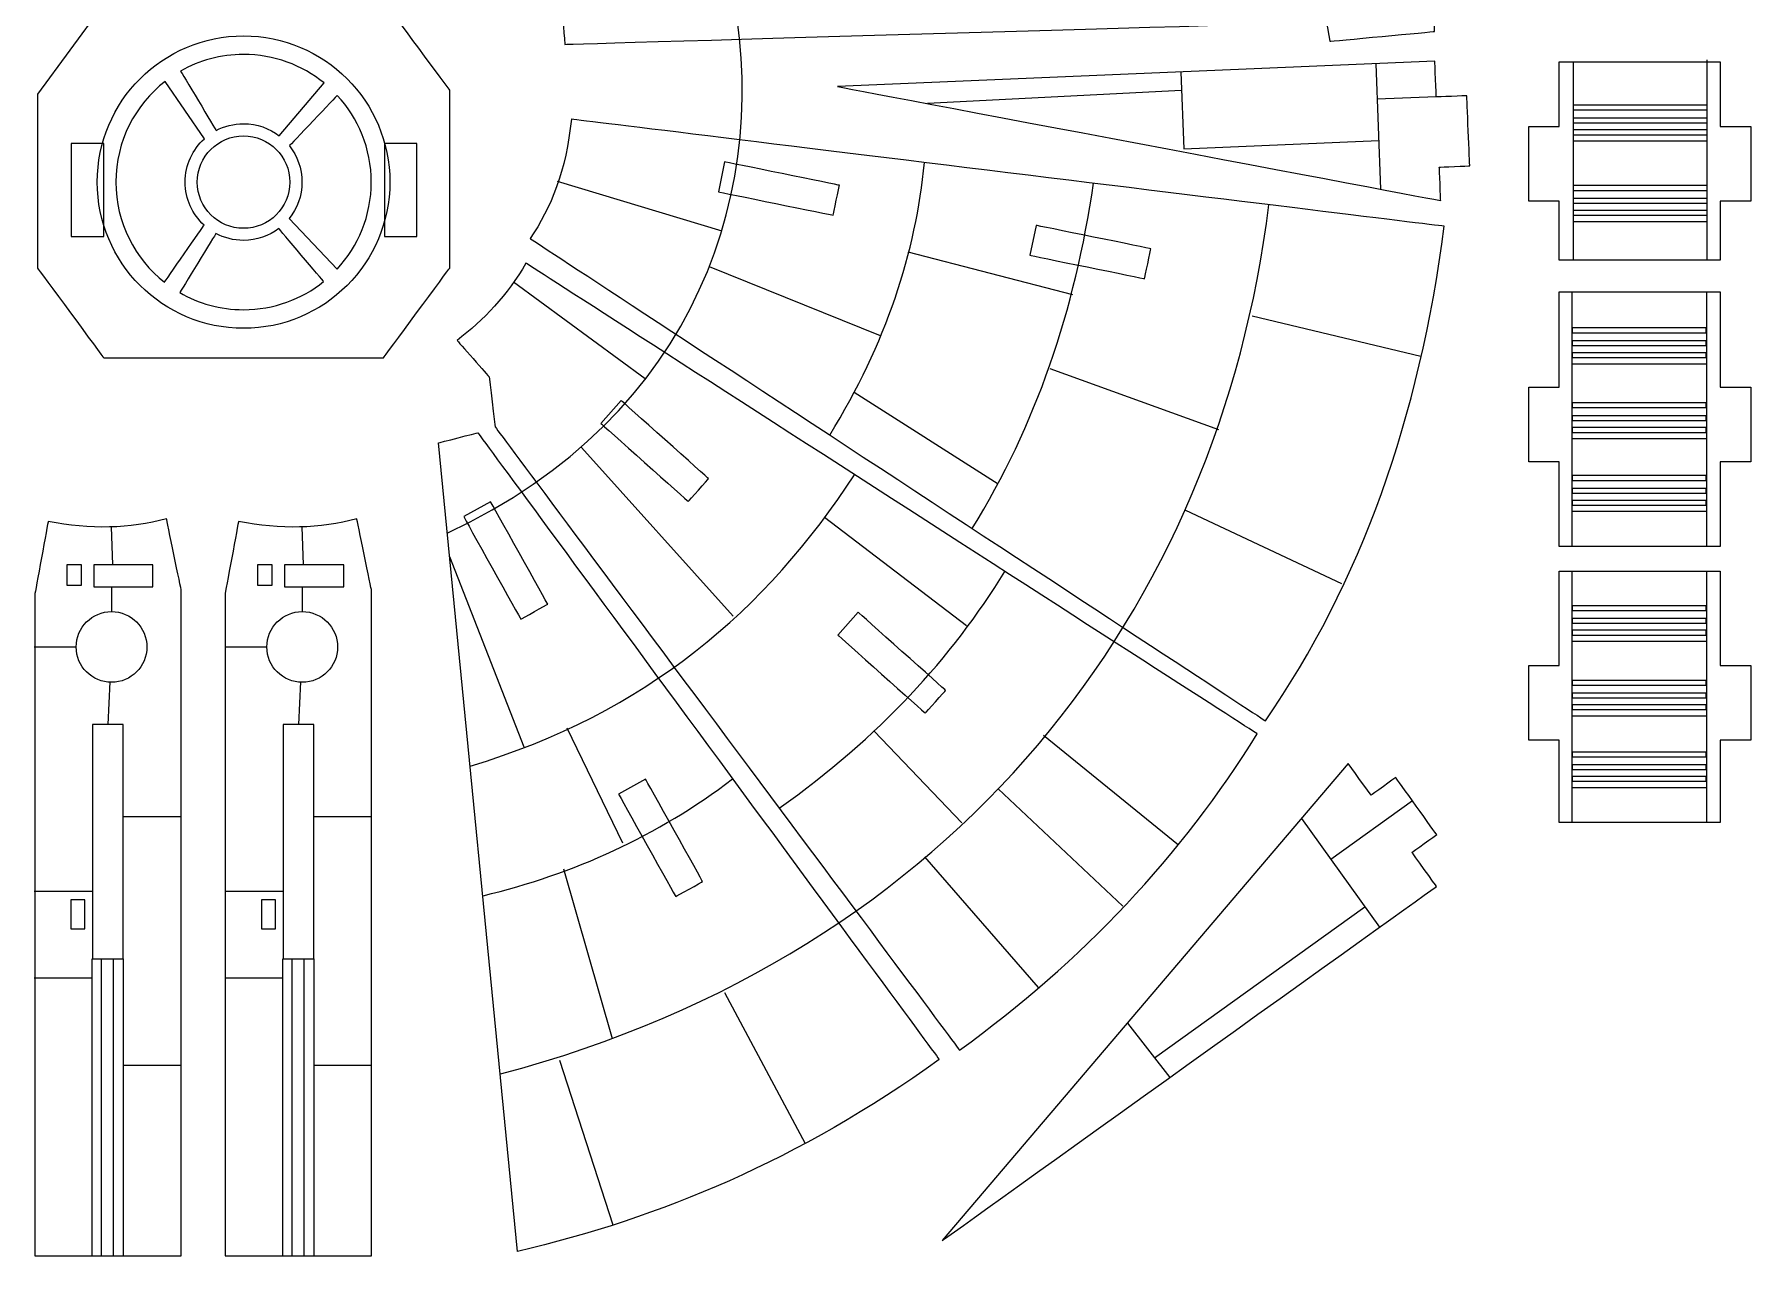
# Model space of a CAD drawing. Header units: centimetres. Extents: x -38.8 to 38.7, y -43.9 to 43.9.
# Drawn here: x 19.53 to 38.15, y -37.54 to -24.29 of the extents above; entities that cross this region are included whole.
import ezdxf

# ---------------------------------------------------------------- set-up
doc = ezdxf.new("R2010")
doc.units = ezdxf.units.CM
doc.header["$MEASUREMENT"] = 0
doc.layers.add('Layer 1', color=7, linetype='Continuous')

msp = doc.modelspace()

# ---------------------------------------------------------------- linework, layer by layer
at = {"layer": 'Layer 1', "color": 240, "lineweight": 20}
for points in [[(19.93508, -26.48276), (20.28714, -26.48276), (20.28714, -25.47162), (19.93508, -25.47162), (19.93508, -26.48276)], [(23.33314, -26.48276), (23.6852, -26.48276), (23.6852, -25.47162), (23.33314, -25.47162), (23.33314, -26.48276)], [(20.16431, -34.32207), (20.49843, -34.32207), (20.49843, -31.77783), (20.16431, -31.77783), (20.16431, -34.32207)], [(22.23279, -34.32207), (22.56691, -34.32207), (22.56691, -31.77783), (22.23279, -31.77783), (22.23279, -34.32207)]]:
    msp.add_lwpolyline(points, close=True, dxfattribs=at)
at = {"layer": 'Layer 1', "color": 114, "lineweight": 20}
for points in [[(19.88706, -30.26548), (20.0458, -30.26548), (20.0458, -30.045), (19.88706, -30.045), (19.88706, -30.26548)], [(20.17874, -30.28312), (20.82192, -30.28312), (20.82192, -30.045), (20.17874, -30.045), (20.17874, -30.28312)], [(21.95554, -30.26548), (22.11428, -30.26548), (22.11428, -30.045), (21.95554, -30.045), (21.95554, -30.26548)], [(22.24722, -30.28312), (22.8904, -30.28312), (22.8904, -30.045), (22.24722, -30.045), (22.24722, -30.28312)], [(19.93116, -33.99612), (20.08108, -33.99612), (20.08108, -33.67862), (19.93116, -33.67862), (19.93116, -33.99612)], [(21.99964, -33.99612), (22.14956, -33.99612), (22.14956, -33.67862), (21.99964, -33.67862), (21.99964, -33.99612)]]:
    msp.add_lwpolyline(points, close=True, dxfattribs=at)
for centre in [(20.37213, -30.93576), (22.44061, -30.93576)]:
    msp.add_ellipse(centre, major_axis=(0, 0.38375), ratio=1, dxfattribs=at)
for points in [[(24.01425, -29.70032), (29.4395, -27.16697), (27.38316, -19.6881), (22.18572, -19.32247)], [(37.67724, -24.56403), (37.67724, -24.56403), (37.67724, -26.73785), (37.67724, -26.73785)], [(31.97006, -24.69649), (31.97006, -24.69649), (32.00548, -25.53065), (32.00548, -25.53065)], [(34.08464, -24.60669), (34.08464, -24.60669), (34.1387, -25.96817), (34.1387, -25.96817)], [(36.2255, -24.58403), (36.2255, -24.58403), (36.22549, -26.73785), (36.22549, -26.73785)], [(31.97854, -24.89622), (31.97854, -24.89622), (29.22425, -25.03905), (29.22425, -25.03905)], [(34.74248, -24.96686), (34.74248, -24.96686), (34.09996, -24.99237), (34.09996, -24.99237)], [(32.00548, -25.53065), (32.00548, -25.53065), (34.11777, -25.44094), (34.11777, -25.44094)], [(37.67763, -25.44685), (37.67763, -25.44685), (36.2301, -25.44685), (36.2301, -25.44685)], [(28.16307, -28.63575), (28.77652, -27.63948), (29.09565, -26.65443), (29.19078, -25.67791)], [(25.20685, -25.8795), (25.20685, -25.8795), (26.9915, -26.41935), (26.9915, -26.41935)], [(29.70713, -29.64898), (30.39699, -28.53485), (30.82624, -27.28111), (31.02314, -25.90289)], [(24.59268, -35.56931), (29.56051, -34.25053), (32.38415, -30.51363), (32.92678, -26.13662)], [(37.67763, -26.32005), (37.67763, -26.32005), (36.2301, -26.32005), (36.2301, -26.32005)], [(26.85309, -26.80502), (26.85309, -26.80502), (28.70847, -27.55703), (28.70847, -27.55703)], [(29.00866, -26.64875), (29.00866, -26.64875), (30.79619, -27.11115), (30.79619, -27.11115)], [(24.73115, -26.97171), (24.73115, -26.97171), (26.1606, -28.02186), (26.1606, -28.02186)], [(36.21226, -27.08141), (36.21226, -29.84564), (36.21226, -29.84564), (36.21226, -29.84564)], [(37.67303, -27.08141), (37.67303, -29.84564), (37.67303, -29.84564), (37.67303, -29.84564)], [(32.74321, -27.3435), (32.74321, -27.3435), (34.57633, -27.77856), (34.57633, -27.77856)], [(30.55036, -27.91512), (30.55036, -27.91512), (32.37949, -28.57394), (32.37949, -28.57394)], [(37.66763, -27.8649), (37.66763, -27.8649), (36.2201, -27.8649), (36.2201, -27.8649)], [(28.4268, -28.16898), (28.4268, -28.16898), (29.98864, -29.16472), (29.98864, -29.16472)], [(25.47132, -28.76991), (25.47132, -28.76991), (27.11343, -30.6009), (27.11343, -30.6009)], [(37.66763, -28.67782), (37.66763, -28.67782), (36.2201, -28.67782), (36.2201, -28.67782)], [(24.26343, -32.22859), (26.16846, -31.65857), (27.47952, -30.53061), (28.43236, -29.06619)], [(28.10611, -29.52685), (28.10611, -29.52685), (29.64691, -30.70447), (29.64691, -30.70447)], [(32.02025, -29.45138), (32.02025, -29.45138), (33.714, -30.24699), (33.714, -30.24699)], [(37.66763, -29.46729), (37.66763, -29.46729), (36.2201, -29.46729), (36.2201, -29.46729)], [(20.3665, -29.63295), (20.3665, -29.63295), (20.38095, -30.045), (20.38095, -30.045)], [(22.43498, -29.63295), (22.43498, -29.63295), (22.44943, -30.045), (22.44943, -30.045)], [(24.03908, -29.95218), (24.03908, -29.95218), (24.84485, -32.01929), (24.84485, -32.01929)], [(27.61459, -32.68499), (28.70407, -31.91433), (29.48841, -31.04811), (30.06298, -30.11623)], [(36.21226, -30.11417), (36.21226, -32.8356), (36.21226, -32.8356), (36.21226, -32.8356)], [(37.67303, -30.11417), (37.67303, -32.8356), (37.67303, -32.8356), (37.67303, -32.8356)], [(20.37213, -30.28312), (20.37213, -30.28312), (20.37213, -30.55201), (20.37213, -30.55201)], [(22.44061, -30.28312), (22.44061, -30.28312), (22.44061, -30.55201), (22.44061, -30.55201)], [(37.66763, -30.87553), (37.66763, -30.87553), (36.2201, -30.87553), (36.2201, -30.87553)], [(19.53468, -30.93576), (19.53468, -30.93576), (19.98838, -30.93576), (19.98838, -30.93576)], [(21.60316, -30.93576), (21.60316, -30.93576), (22.05686, -30.93576), (22.05686, -30.93576)], [(20.35363, -31.31455), (20.35363, -31.31455), (20.33137, -31.77783), (20.33137, -31.77783)], [(22.42211, -31.31455), (22.42211, -31.31455), (22.39985, -31.77783), (22.39985, -31.77783)], [(25.31018, -31.81232), (25.31018, -31.81232), (25.91594, -33.06143), (25.91594, -33.06143)], [(37.66763, -31.68586), (37.66763, -31.68586), (36.2201, -31.68586), (36.2201, -31.68586)], [(28.64408, -31.84797), (28.64408, -31.84797), (29.59638, -32.84475), (29.59638, -32.84475)], [(30.4816, -31.89475), (30.4816, -31.89475), (31.94433, -33.08154), (31.94433, -33.08154)], [(24.40211, -33.63566), (25.38787, -33.3987), (26.29587, -32.98887), (27.10865, -32.36733)], [(29.98878, -32.47717), (29.98878, -32.47717), (31.34155, -33.75063), (31.34155, -33.75063)], [(37.66763, -32.46311), (37.66763, -32.46311), (36.2201, -32.46311), (36.2201, -32.46311)], [(34.48343, -32.60522), (34.48343, -32.60522), (33.5969, -33.24084), (33.5969, -33.24084)], [(21.12446, -32.77903), (21.12446, -32.77903), (20.49843, -32.77903), (20.49843, -32.77903)], [(23.19294, -32.77903), (23.19294, -32.77903), (22.56691, -32.77903), (22.56691, -32.77903)], [(33.27951, -32.79815), (33.27951, -32.79815), (34.12549, -33.97811), (34.12549, -33.97811)], [(29.19029, -33.21408), (29.19029, -33.21408), (30.42341, -34.63297), (30.42341, -34.63297)], [(25.27416, -33.34274), (25.27416, -33.34274), (25.80414, -35.18496), (25.80414, -35.18496)], [(20.1643, -33.59042), (20.1643, -33.59042), (19.53468, -33.59042), (19.53468, -33.59042)], [(22.23278, -33.59042), (22.23278, -33.59042), (21.60316, -33.59042), (21.60316, -33.59042)], [(31.68377, -35.3938), (31.68377, -35.3938), (33.96689, -33.7569), (33.96689, -33.7569)], [(20.15843, -34.32208), (20.15843, -34.32208), (20.15843, -37.54216), (20.15843, -37.54216)], [(20.25843, -34.32208), (20.25843, -34.32208), (20.25843, -37.54216), (20.25843, -37.54216)], [(20.38843, -34.32208), (20.38843, -34.32208), (20.38843, -37.54216), (20.38843, -37.54216)], [(20.49843, -34.32208), (20.49843, -34.32208), (20.49843, -37.54216), (20.49843, -37.54216)], [(22.22691, -34.32208), (22.22691, -34.32208), (22.22691, -37.54216), (22.22691, -37.54216)], [(22.32691, -34.32208), (22.32691, -34.32208), (22.32691, -37.54216), (22.32691, -37.54216)], [(22.45691, -34.32208), (22.45691, -34.32208), (22.45691, -37.54216), (22.45691, -37.54216)], [(22.56691, -34.32208), (22.56691, -34.32208), (22.56691, -37.54216), (22.56691, -37.54216)], [(19.53468, -34.52528), (19.53468, -34.52528), (20.1643, -34.52528), (20.1643, -34.52528)], [(21.60316, -34.52528), (21.60316, -34.52528), (22.23278, -34.52528), (22.23278, -34.52528)], [(27.02082, -34.68452), (27.02082, -34.68452), (27.8947, -36.32409), (27.8947, -36.32409)], [(31.39167, -35.01708), (31.39167, -35.01708), (31.85066, -35.60903), (31.85066, -35.60903)], [(21.12446, -35.47779), (21.12446, -35.47779), (20.49843, -35.47779), (20.49843, -35.47779)], [(23.19294, -35.47779), (23.19294, -35.47779), (22.56691, -35.47779), (22.56691, -35.47779)], [(25.23108, -35.4199), (25.23108, -35.4199), (25.81029, -37.20881), (25.81029, -37.20881)]]:
    msp.add_open_spline(points, degree=3, dxfattribs=at)
at = {"layer": 'Layer 1', "color": 250, "lineweight": 20}
for points, knots in [([(33.58701, -24.36218), (33.58701, -24.36218), (33.5507, -24.15458), (33.5507, -24.15458), (33.5507, -24.15458), (33.5507, -24.15458), (25.28799, -24.39557), (25.28799, -24.39557), (25.28799, -24.39557), (25.26874, -24.05851), (25.21592, -23.72212), (25.112, -23.38681), (25.112, -23.38681), (25.112, -23.38681), (33.97403, -20.14655), (33.97403, -20.14655), (33.97403, -20.14655), (34.41987, -21.43925), (34.7012, -22.7967), (34.72277, -24.25642), (34.72277, -24.25642), (34.72277, -24.25642), (33.58701, -24.36218), (33.58701, -24.36218)], [0, 0, 0, 0, 0.14285714, 0.14285714, 0.14285714, 0.14285715, 0.28571429, 0.28571429, 0.28571429, 0.2857143, 0.42857143, 0.42857143, 0.42857143, 0.42857144, 0.57142857, 0.57142857, 0.57142857, 0.57142858, 0.71428571, 0.71428571, 0.71428571, 0.71428572, 1, 1, 1, 1]), ([(19.56814, -24.9362), (19.56814, -24.9362), (20.2712, -23.98254), (20.2712, -23.98254), (20.2712, -23.98254), (20.2712, -23.98254), (23.36887, -23.98254), (23.36887, -23.98254), (23.36887, -23.98254), (23.36887, -23.98254), (24.04058, -24.89368), (24.04058, -24.89368), (24.04058, -24.89368), (24.04058, -24.89368), (24.04058, -26.82294), (24.04058, -26.82294), (24.04058, -26.82294), (24.04058, -26.82294), (23.32157, -27.79824), (23.32157, -27.79824), (23.32157, -27.79824), (23.32157, -27.79824), (20.28715, -27.79824), (20.28715, -27.79824), (20.28715, -27.79824), (20.28715, -27.79824), (19.56814, -26.82294), (19.56814, -26.82294), (19.56814, -26.82294), (19.56814, -26.82294), (19.56814, -24.9362), (19.56814, -24.9362)], [0, 0, 0, 0, 0.11111111, 0.11111111, 0.11111111, 0.11111112, 0.22222222, 0.22222222, 0.22222222, 0.22222223, 0.33333333, 0.33333333, 0.33333333, 0.33333334, 0.44444444, 0.44444444, 0.44444444, 0.44444445, 0.55555556, 0.55555556, 0.55555556, 0.55555557, 0.66666667, 0.66666667, 0.66666667, 0.66666668, 0.77777778, 0.77777778, 0.77777778, 0.77777779, 1, 1, 1, 1]), ([(28.2484, -24.85455), (28.2484, -24.85455), (34.72603, -24.57945), (34.72603, -24.57945), (34.72603, -24.57945), (34.72603, -24.57945), (34.74248, -24.96686), (34.74248, -24.96686), (34.74248, -24.96686), (34.74248, -24.96686), (35.07238, -24.95285), (35.07238, -24.95285), (35.07238, -24.95285), (35.07238, -24.95285), (35.10471, -25.71415), (35.10471, -25.71415), (35.10471, -25.71415), (35.10471, -25.71415), (34.77481, -25.72816), (34.77481, -25.72816), (34.77481, -25.72816), (34.77481, -25.72816), (34.79024, -26.09134), (34.79024, -26.09134), (34.79024, -26.09134), (34.79024, -26.09134), (28.2484, -24.85455), (28.2484, -24.85455)], [0, 0, 0, 0, 0.125, 0.125, 0.125, 0.12500001, 0.25, 0.25, 0.25, 0.25000001, 0.375, 0.375, 0.375, 0.37500001, 0.5, 0.5, 0.5, 0.50000001, 0.625, 0.625, 0.625, 0.62500001, 0.75, 0.75, 0.75, 0.75000001, 1, 1, 1, 1]), ([(35.74578, -25.28753), (35.74578, -25.28753), (35.74578, -26.09657), (35.74578, -26.09657), (35.74578, -26.09657), (35.74578, -26.09657), (36.07598, -26.09657), (36.07598, -26.09657), (36.07598, -26.09657), (36.07598, -26.09657), (36.07598, -26.73785), (36.07598, -26.73785), (36.07598, -26.73785), (36.07598, -26.73785), (37.82222, -26.73785), (37.82222, -26.73785), (37.82222, -26.73785), (37.82222, -26.73785), (37.82222, -26.09657), (37.82222, -26.09657), (37.82222, -26.09657), (37.82222, -26.09657), (38.15242, -26.09657), (38.15242, -26.09657), (38.15242, -26.09657), (38.15242, -26.09657), (38.15242, -25.28753), (38.15242, -25.28753), (38.15242, -25.28753), (38.15242, -25.28753), (37.82222, -25.28753), (37.82222, -25.28753), (37.82222, -25.28753), (37.82222, -25.28753), (37.82222, -24.58403), (37.82222, -24.58403), (37.82222, -24.58403), (37.82222, -24.58403), (36.07598, -24.58403), (36.07598, -24.58403), (36.07598, -24.58403), (36.07598, -24.58403), (36.07598, -25.28753), (36.07598, -25.28753), (36.07598, -25.28753), (36.07598, -25.28753), (35.74578, -25.28753), (35.74578, -25.28753)], [0, 0, 0, 0, 0.07692308, 0.07692308, 0.07692308, 0.07692309, 0.15384615, 0.15384615, 0.15384615, 0.15384616, 0.23076923, 0.23076923, 0.23076923, 0.23076924, 0.30769231, 0.30769231, 0.30769231, 0.30769232, 0.38461538, 0.38461538, 0.38461538, 0.38461539, 0.46153846, 0.46153846, 0.46153846, 0.46153847, 0.53846154, 0.53846154, 0.53846154, 0.53846155, 0.61538462, 0.61538462, 0.61538462, 0.61538463, 0.69230769, 0.69230769, 0.69230769, 0.6923077, 0.76923077, 0.76923077, 0.76923077, 0.76923078, 0.84615385, 0.84615385, 0.84615385, 0.84615386, 1, 1, 1, 1]), ([(24.91225, -26.50252), (25.13995, -26.17469), (25.3041, -25.76278), (25.35993, -25.20756), (25.35993, -25.20756), (25.35993, -25.20756), (34.82783, -26.37004), (34.82783, -26.37004), (34.82783, -26.37004), (34.56143, -28.4453), (33.92325, -30.2404), (32.8883, -31.7365), (32.8883, -31.7365), (32.8883, -31.7365), (24.91225, -26.50252), (24.91225, -26.50252)], [0, 0, 0, 0, 0.2, 0.2, 0.2, 0.20000001, 0.4, 0.4, 0.4, 0.40000001, 0.6, 0.6, 0.6, 0.60000001, 1, 1, 1, 1]), ([(24.1196, -27.60802), (24.4108, -27.38895), (24.66477, -27.11642), (24.86782, -26.77079), (24.86782, -26.77079), (24.86782, -26.77079), (32.79984, -31.87862), (32.79984, -31.87862), (32.79984, -31.87862), (31.98237, -33.19779), (30.90862, -34.34383), (29.57121, -35.31181), (29.57121, -35.31181), (29.57121, -35.31181), (24.53186, -28.54634), (24.53186, -28.54634), (24.53186, -28.54634), (24.53186, -28.54634), (24.46942, -28.0051), (24.46942, -28.0051), (24.46942, -28.0051), (24.46942, -28.0051), (24.1196, -27.60802), (24.1196, -27.60802)], [0, 0, 0, 0, 0.14285714, 0.14285714, 0.14285714, 0.14285715, 0.28571429, 0.28571429, 0.28571429, 0.2857143, 0.42857143, 0.42857143, 0.42857143, 0.42857144, 0.57142857, 0.57142857, 0.57142857, 0.57142858, 0.71428571, 0.71428571, 0.71428571, 0.71428572, 1, 1, 1, 1]), ([(36.07598, -27.08141), (36.07598, -27.08141), (36.07598, -28.11655), (36.07598, -28.11655), (36.07598, -28.11655), (36.07598, -28.11655), (35.74578, -28.11655), (35.74578, -28.11655), (35.74578, -28.11655), (35.74578, -28.11655), (35.74578, -28.92558), (35.74578, -28.92558), (35.74578, -28.92558), (35.74578, -28.92558), (36.07598, -28.92558), (36.07598, -28.92558), (36.07598, -28.92558), (36.07598, -28.92558), (36.07598, -29.84564), (36.07598, -29.84564), (36.07598, -29.84564), (36.07598, -29.84564), (37.82222, -29.84564), (37.82222, -29.84564), (37.82222, -29.84564), (37.82222, -29.84564), (37.82222, -28.92558), (37.82222, -28.92558), (37.82222, -28.92558), (37.82222, -28.92558), (38.15242, -28.92558), (38.15242, -28.92558), (38.15242, -28.92558), (38.15242, -28.92558), (38.15242, -28.11655), (38.15242, -28.11655), (38.15242, -28.11655), (38.15242, -28.11655), (37.82222, -28.11655), (37.82222, -28.11655), (37.82222, -28.11655), (37.82222, -28.11655), (37.82222, -27.08141), (37.82222, -27.08141), (37.82222, -27.08141), (37.82222, -27.08141), (36.07598, -27.08141), (36.07598, -27.08141)], [0, 0, 0, 0, 0.07692308, 0.07692308, 0.07692308, 0.07692309, 0.15384615, 0.15384615, 0.15384615, 0.15384616, 0.23076923, 0.23076923, 0.23076923, 0.23076924, 0.30769231, 0.30769231, 0.30769231, 0.30769232, 0.38461538, 0.38461538, 0.38461538, 0.38461539, 0.46153846, 0.46153846, 0.46153846, 0.46153847, 0.53846154, 0.53846154, 0.53846154, 0.53846155, 0.61538462, 0.61538462, 0.61538462, 0.61538463, 0.69230769, 0.69230769, 0.69230769, 0.6923077, 0.76923077, 0.76923077, 0.76923077, 0.76923078, 0.84615385, 0.84615385, 0.84615385, 0.84615386, 1, 1, 1, 1]), ([(23.9177, -28.72067), (23.9177, -28.72067), (24.77665, -37.49583), (24.77665, -37.49583), (24.77665, -37.49583), (26.33495, -37.12851), (27.82149, -36.50975), (29.35132, -35.41451), (29.35132, -35.41451), (29.35132, -35.41451), (24.34466, -28.61101), (24.34466, -28.61101), (24.34466, -28.61101), (24.34466, -28.61101), (23.9177, -28.72067), (23.9177, -28.72067)], [0, 0, 0, 0, 0.2, 0.2, 0.2, 0.20000001, 0.4, 0.4, 0.4, 0.40000001, 0.6, 0.6, 0.6, 0.60000001, 1, 1, 1, 1]), ([(19.68557, -29.57252), (20.1413, -29.6632), (20.56934, -29.65421), (20.96923, -29.54373), (20.96923, -29.54373), (20.96923, -29.54373), (21.12919, -30.32209), (21.12919, -30.32209), (21.12919, -30.32209), (21.12919, -30.32209), (21.12919, -37.54216), (21.12919, -37.54216), (21.12919, -37.54216), (21.12919, -37.54216), (19.53941, -37.54216), (19.53941, -37.54216), (19.53941, -37.54216), (19.53941, -37.54216), (19.53941, -30.36357), (19.53941, -30.36357), (19.53941, -30.36357), (19.53941, -30.36357), (19.68557, -29.57252), (19.68557, -29.57252)], [0, 0, 0, 0, 0.14285714, 0.14285714, 0.14285714, 0.14285715, 0.28571429, 0.28571429, 0.28571429, 0.2857143, 0.42857143, 0.42857143, 0.42857143, 0.42857144, 0.57142857, 0.57142857, 0.57142857, 0.57142858, 0.71428571, 0.71428571, 0.71428571, 0.71428572, 1, 1, 1, 1]), ([(21.74932, -29.57252), (22.20505, -29.6632), (22.63309, -29.65421), (23.03298, -29.54373), (23.03298, -29.54373), (23.03298, -29.54373), (23.19294, -30.32209), (23.19294, -30.32209), (23.19294, -30.32209), (23.19294, -30.32209), (23.19294, -37.54216), (23.19294, -37.54216), (23.19294, -37.54216), (23.19294, -37.54216), (21.60316, -37.54216), (21.60316, -37.54216), (21.60316, -37.54216), (21.60316, -37.54216), (21.60316, -30.36357), (21.60316, -30.36357), (21.60316, -30.36357), (21.60316, -30.36357), (21.74932, -29.57252), (21.74932, -29.57252)], [0, 0, 0, 0, 0.14285714, 0.14285714, 0.14285714, 0.14285715, 0.28571429, 0.28571429, 0.28571429, 0.2857143, 0.42857143, 0.42857143, 0.42857143, 0.42857144, 0.57142857, 0.57142857, 0.57142857, 0.57142858, 0.71428571, 0.71428571, 0.71428571, 0.71428572, 1, 1, 1, 1]), ([(36.07598, -30.11417), (36.07598, -30.11417), (36.07598, -31.1381), (36.07598, -31.1381), (36.07598, -31.1381), (36.07598, -31.1381), (35.74578, -31.1381), (35.74578, -31.1381), (35.74578, -31.1381), (35.74578, -31.1381), (35.74578, -31.94713), (35.74578, -31.94713), (35.74578, -31.94713), (35.74578, -31.94713), (36.07598, -31.94713), (36.07598, -31.94713), (36.07598, -31.94713), (36.07598, -31.94713), (36.07598, -32.84147), (36.07598, -32.84147), (36.07598, -32.84147), (36.07598, -32.84147), (37.82222, -32.84147), (37.82222, -32.84147), (37.82222, -32.84147), (37.82222, -32.84147), (37.82222, -31.94713), (37.82222, -31.94713), (37.82222, -31.94713), (37.82222, -31.94713), (38.15242, -31.94713), (38.15242, -31.94713), (38.15242, -31.94713), (38.15242, -31.94713), (38.15242, -31.1381), (38.15242, -31.1381), (38.15242, -31.1381), (38.15242, -31.1381), (37.82222, -31.1381), (37.82222, -31.1381), (37.82222, -31.1381), (37.82222, -31.1381), (37.82222, -30.11417), (37.82222, -30.11417), (37.82222, -30.11417), (37.82222, -30.11417), (36.07598, -30.11417), (36.07598, -30.11417)], [0, 0, 0, 0, 0.07692308, 0.07692308, 0.07692308, 0.07692309, 0.15384615, 0.15384615, 0.15384615, 0.15384616, 0.23076923, 0.23076923, 0.23076923, 0.23076924, 0.30769231, 0.30769231, 0.30769231, 0.30769232, 0.38461538, 0.38461538, 0.38461538, 0.38461539, 0.46153846, 0.46153846, 0.46153846, 0.46153847, 0.53846154, 0.53846154, 0.53846154, 0.53846155, 0.61538462, 0.61538462, 0.61538462, 0.61538463, 0.69230769, 0.69230769, 0.69230769, 0.6923077, 0.76923077, 0.76923077, 0.76923077, 0.76923078, 0.84615385, 0.84615385, 0.84615385, 0.84615386, 1, 1, 1, 1]), ([(29.38254, -37.37859), (29.38254, -37.37859), (33.78742, -32.20113), (33.78742, -32.20113), (33.78742, -32.20113), (33.78742, -32.20113), (34.03428, -32.54544), (34.03428, -32.54544), (34.03428, -32.54544), (34.03428, -32.54544), (34.30263, -32.35304), (34.30263, -32.35304), (34.30263, -32.35304), (34.30263, -32.35304), (34.74663, -32.97232), (34.74663, -32.97232), (34.74663, -32.97232), (34.74663, -32.97232), (34.47827, -33.16472), (34.47827, -33.16472), (34.47827, -33.16472), (34.47827, -33.16472), (34.74367, -33.53489), (34.74367, -33.53489), (34.74367, -33.53489), (34.74367, -33.53489), (29.38254, -37.37859), (29.38254, -37.37859)], [0, 0, 0, 0, 0.125, 0.125, 0.125, 0.12500001, 0.25, 0.25, 0.25, 0.25000001, 0.375, 0.375, 0.375, 0.37500001, 0.5, 0.5, 0.5, 0.50000001, 0.625, 0.625, 0.625, 0.62500001, 0.75, 0.75, 0.75, 0.75000001, 1, 1, 1, 1])]:
    msp.add_open_spline(points, degree=3, knots=knots, dxfattribs=at)
at = {"layer": 'Layer 1', "color": 114, "lineweight": 20}
for points, knots in [([(21.80436, -27.47746), (22.68088, -27.47746), (23.39143, -26.76691), (23.39143, -25.89039), (23.39143, -25.89039), (23.39143, -25.01387), (22.68088, -24.30332), (21.80436, -24.30332), (21.80436, -24.30332), (20.92784, -24.30332), (20.21729, -25.01387), (20.21729, -25.89039), (20.21729, -25.89039), (20.21729, -26.76691), (20.92784, -27.47746), (21.80436, -27.47746)], [0, 0, 0, 0, 0.2, 0.2, 0.2, 0.20000001, 0.4, 0.4, 0.4, 0.40000001, 0.6, 0.6, 0.6, 0.60000001, 1, 1, 1, 1]), ([(22.6774, -24.81481), (22.6774, -24.81481), (22.1917, -25.38917), (22.1917, -25.38917), (22.1917, -25.38917), (22.08461, -25.30628), (21.95026, -25.25693), (21.80436, -25.25693), (21.80436, -25.25693), (21.69703, -25.25693), (21.59595, -25.28365), (21.50737, -25.33077), (21.50737, -25.33077), (21.50737, -25.33077), (21.12131, -24.68495), (21.12131, -24.68495), (21.12131, -24.68495), (21.3229, -24.57048), (21.55597, -24.50505), (21.80436, -24.50505), (21.80436, -24.50505), (22.13533, -24.50505), (22.43914, -24.62116), (22.6774, -24.81481)], [0, 0, 0, 0, 0.14285714, 0.14285714, 0.14285714, 0.14285715, 0.28571429, 0.28571429, 0.28571429, 0.2857143, 0.42857143, 0.42857143, 0.42857143, 0.42857144, 0.57142857, 0.57142857, 0.57142857, 0.57142858, 0.71428571, 0.71428571, 0.71428571, 0.71428572, 1, 1, 1, 1]), ([(20.95357, -24.79707), (20.95357, -24.79707), (21.38032, -25.41982), (21.38032, -25.41982), (21.38032, -25.41982), (21.25173, -25.53575), (21.1709, -25.70363), (21.1709, -25.89039), (21.1709, -25.89039), (21.1709, -26.07501), (21.24991, -26.24118), (21.37593, -26.35695), (21.37593, -26.35695), (21.37593, -26.35695), (20.94616, -26.97792), (20.94616, -26.97792), (20.94616, -26.97792), (20.62509, -26.7242), (20.41902, -26.33138), (20.41902, -25.89039), (20.41902, -25.89039), (20.41902, -25.44603), (20.62826, -25.05056), (20.95357, -24.79707)], [0, 0, 0, 0, 0.14285714, 0.14285714, 0.14285714, 0.14285715, 0.28571429, 0.28571429, 0.28571429, 0.2857143, 0.42857143, 0.42857143, 0.42857143, 0.42857144, 0.57142857, 0.57142857, 0.57142857, 0.57142858, 0.71428571, 0.71428571, 0.71428571, 0.71428572, 1, 1, 1, 1]), ([(22.81813, -26.83443), (22.81813, -26.83443), (22.29873, -26.28643), (22.29873, -26.28643), (22.29873, -26.28643), (22.38574, -26.17797), (22.43782, -26.04027), (22.43782, -25.89039), (22.43782, -25.89039), (22.43782, -25.74206), (22.38683, -25.60564), (22.30142, -25.4977), (22.30142, -25.4977), (22.30142, -25.4977), (22.82103, -24.94947), (22.82103, -24.94947), (22.82103, -24.94947), (23.0498, -25.19654), (23.1897, -25.52711), (23.1897, -25.89039), (23.1897, -25.89039), (23.1897, -26.25521), (23.04864, -26.58704), (22.81813, -26.83443)], [0, 0, 0, 0, 0.14285714, 0.14285714, 0.14285714, 0.14285715, 0.28571429, 0.28571429, 0.28571429, 0.2857143, 0.42857143, 0.42857143, 0.42857143, 0.42857144, 0.57142857, 0.57142857, 0.57142857, 0.57142858, 0.71428571, 0.71428571, 0.71428571, 0.71428572, 1, 1, 1, 1]), ([(36.2301, -25.05192), (36.2301, -25.05192), (36.2301, -25.11108), (36.2301, -25.11108), (36.2301, -25.11108), (36.2301, -25.11108), (37.67763, -25.11108), (37.67763, -25.11108), (37.67763, -25.11108), (37.67763, -25.11108), (37.67763, -25.05192), (37.67763, -25.05192), (37.67763, -25.05192), (37.67763, -25.05192), (36.2301, -25.05192), (36.2301, -25.05192)], [0, 0, 0, 0, 0.2, 0.2, 0.2, 0.20000001, 0.4, 0.4, 0.4, 0.40000001, 0.6, 0.6, 0.6, 0.60000001, 1, 1, 1, 1]), ([(36.2301, -25.19158), (36.2301, -25.19158), (36.2301, -25.25074), (36.2301, -25.25074), (36.2301, -25.25074), (36.2301, -25.25074), (37.67763, -25.25074), (37.67763, -25.25074), (37.67763, -25.25074), (37.67763, -25.25074), (37.67763, -25.19158), (37.67763, -25.19158), (37.67763, -25.19158), (37.67763, -25.19158), (36.2301, -25.19158), (36.2301, -25.19158)], [0, 0, 0, 0, 0.2, 0.2, 0.2, 0.20000001, 0.4, 0.4, 0.4, 0.40000001, 0.6, 0.6, 0.6, 0.60000001, 1, 1, 1, 1]), ([(21.80436, -26.39239), (22.08161, -26.39239), (22.30636, -26.16764), (22.30636, -25.89039), (22.30636, -25.89039), (22.30636, -25.61314), (22.08161, -25.38839), (21.80436, -25.38839), (21.80436, -25.38839), (21.52711, -25.38839), (21.30236, -25.61314), (21.30236, -25.89039), (21.30236, -25.89039), (21.30236, -26.16764), (21.52711, -26.39239), (21.80436, -26.39239)], [0, 0, 0, 0, 0.2, 0.2, 0.2, 0.20000001, 0.4, 0.4, 0.4, 0.40000001, 0.6, 0.6, 0.6, 0.60000001, 1, 1, 1, 1]), ([(36.2301, -25.32064), (36.2301, -25.32064), (36.2301, -25.3798), (36.2301, -25.3798), (36.2301, -25.3798), (36.2301, -25.3798), (37.67763, -25.3798), (37.67763, -25.3798), (37.67763, -25.3798), (37.67763, -25.3798), (37.67763, -25.32064), (37.67763, -25.32064), (37.67763, -25.32064), (37.67763, -25.32064), (36.2301, -25.32064), (36.2301, -25.32064)], [0, 0, 0, 0, 0.2, 0.2, 0.2, 0.20000001, 0.4, 0.4, 0.4, 0.40000001, 0.6, 0.6, 0.6, 0.60000001, 1, 1, 1, 1]), ([(36.2301, -25.92512), (36.2301, -25.92512), (36.2301, -25.98428), (36.2301, -25.98428), (36.2301, -25.98428), (36.2301, -25.98428), (37.67763, -25.98428), (37.67763, -25.98428), (37.67763, -25.98428), (37.67763, -25.98428), (37.67763, -25.92512), (37.67763, -25.92512), (37.67763, -25.92512), (37.67763, -25.92512), (36.2301, -25.92512), (36.2301, -25.92512)], [0, 0, 0, 0, 0.2, 0.2, 0.2, 0.20000001, 0.4, 0.4, 0.4, 0.40000001, 0.6, 0.6, 0.6, 0.60000001, 1, 1, 1, 1]), ([(36.2301, -26.06478), (36.2301, -26.06478), (36.2301, -26.12394), (36.2301, -26.12394), (36.2301, -26.12394), (36.2301, -26.12394), (37.67763, -26.12394), (37.67763, -26.12394), (37.67763, -26.12394), (37.67763, -26.12394), (37.67763, -26.06478), (37.67763, -26.06478), (37.67763, -26.06478), (37.67763, -26.06478), (36.2301, -26.06478), (36.2301, -26.06478)], [0, 0, 0, 0, 0.2, 0.2, 0.2, 0.20000001, 0.4, 0.4, 0.4, 0.40000001, 0.6, 0.6, 0.6, 0.60000001, 1, 1, 1, 1]), ([(36.2301, -26.19384), (36.2301, -26.19384), (36.2301, -26.253), (36.2301, -26.253), (36.2301, -26.253), (36.2301, -26.253), (37.67763, -26.253), (37.67763, -26.253), (37.67763, -26.253), (37.67763, -26.253), (37.67763, -26.19384), (37.67763, -26.19384), (37.67763, -26.19384), (37.67763, -26.19384), (36.2301, -26.19384), (36.2301, -26.19384)], [0, 0, 0, 0, 0.2, 0.2, 0.2, 0.20000001, 0.4, 0.4, 0.4, 0.40000001, 0.6, 0.6, 0.6, 0.60000001, 1, 1, 1, 1]), ([(21.80436, -26.52385), (21.94809, -26.52385), (22.08062, -26.47595), (22.18692, -26.39528), (22.18692, -26.39528), (22.18692, -26.39528), (22.67271, -26.96975), (22.67271, -26.96975), (22.67271, -26.96975), (22.43515, -27.16111), (22.13316, -27.27573), (21.80436, -27.27573), (21.80436, -27.27573), (21.5519, -27.27573), (21.31521, -27.20816), (21.11138, -27.09017), (21.11138, -27.09017), (21.11138, -27.09017), (21.50486, -26.44868), (21.50486, -26.44868), (21.50486, -26.44868), (21.59404, -26.49663), (21.69601, -26.52385), (21.80436, -26.52385)], [0, 0, 0, 0, 0.14285714, 0.14285714, 0.14285714, 0.14285715, 0.28571429, 0.28571429, 0.28571429, 0.2857143, 0.42857143, 0.42857143, 0.42857143, 0.42857144, 0.57142857, 0.57142857, 0.57142857, 0.57142858, 0.71428571, 0.71428571, 0.71428571, 0.71428572, 1, 1, 1, 1]), ([(36.2201, -27.46997), (36.2201, -27.46997), (36.2201, -27.52913), (36.2201, -27.52913), (36.2201, -27.52913), (36.2201, -27.52913), (37.66763, -27.52913), (37.66763, -27.52913), (37.66763, -27.52913), (37.66763, -27.52913), (37.66763, -27.46997), (37.66763, -27.46997), (37.66763, -27.46997), (37.66763, -27.46997), (36.2201, -27.46997), (36.2201, -27.46997)], [0, 0, 0, 0, 0.2, 0.2, 0.2, 0.20000001, 0.4, 0.4, 0.4, 0.40000001, 0.6, 0.6, 0.6, 0.60000001, 1, 1, 1, 1]), ([(36.2201, -27.60963), (36.2201, -27.60963), (36.2201, -27.66879), (36.2201, -27.66879), (36.2201, -27.66879), (36.2201, -27.66879), (37.66763, -27.66879), (37.66763, -27.66879), (37.66763, -27.66879), (37.66763, -27.66879), (37.66763, -27.60963), (37.66763, -27.60963), (37.66763, -27.60963), (37.66763, -27.60963), (36.2201, -27.60963), (36.2201, -27.60963)], [0, 0, 0, 0, 0.2, 0.2, 0.2, 0.20000001, 0.4, 0.4, 0.4, 0.40000001, 0.6, 0.6, 0.6, 0.60000001, 1, 1, 1, 1]), ([(36.2201, -27.73869), (36.2201, -27.73869), (36.2201, -27.79785), (36.2201, -27.79785), (36.2201, -27.79785), (36.2201, -27.79785), (37.66763, -27.79785), (37.66763, -27.79785), (37.66763, -27.79785), (37.66763, -27.79785), (37.66763, -27.73869), (37.66763, -27.73869), (37.66763, -27.73869), (37.66763, -27.73869), (36.2201, -27.73869), (36.2201, -27.73869)], [0, 0, 0, 0, 0.2, 0.2, 0.2, 0.20000001, 0.4, 0.4, 0.4, 0.40000001, 0.6, 0.6, 0.6, 0.60000001, 1, 1, 1, 1]), ([(36.2201, -28.28289), (36.2201, -28.28289), (36.2201, -28.34205), (36.2201, -28.34205), (36.2201, -28.34205), (36.2201, -28.34205), (37.66763, -28.34205), (37.66763, -28.34205), (37.66763, -28.34205), (37.66763, -28.34205), (37.66763, -28.28289), (37.66763, -28.28289), (37.66763, -28.28289), (37.66763, -28.28289), (36.2201, -28.28289), (36.2201, -28.28289)], [0, 0, 0, 0, 0.2, 0.2, 0.2, 0.20000001, 0.4, 0.4, 0.4, 0.40000001, 0.6, 0.6, 0.6, 0.60000001, 1, 1, 1, 1]), ([(36.2201, -28.42255), (36.2201, -28.42255), (36.2201, -28.48171), (36.2201, -28.48171), (36.2201, -28.48171), (36.2201, -28.48171), (37.66763, -28.48171), (37.66763, -28.48171), (37.66763, -28.48171), (37.66763, -28.48171), (37.66763, -28.42255), (37.66763, -28.42255), (37.66763, -28.42255), (37.66763, -28.42255), (36.2201, -28.42255), (36.2201, -28.42255)], [0, 0, 0, 0, 0.2, 0.2, 0.2, 0.20000001, 0.4, 0.4, 0.4, 0.40000001, 0.6, 0.6, 0.6, 0.60000001, 1, 1, 1, 1]), ([(36.2201, -28.55161), (36.2201, -28.55161), (36.2201, -28.61077), (36.2201, -28.61077), (36.2201, -28.61077), (36.2201, -28.61077), (37.66763, -28.61077), (37.66763, -28.61077), (37.66763, -28.61077), (37.66763, -28.61077), (37.66763, -28.55161), (37.66763, -28.55161), (37.66763, -28.55161), (37.66763, -28.55161), (36.2201, -28.55161), (36.2201, -28.55161)], [0, 0, 0, 0, 0.2, 0.2, 0.2, 0.20000001, 0.4, 0.4, 0.4, 0.40000001, 0.6, 0.6, 0.6, 0.60000001, 1, 1, 1, 1]), ([(36.2201, -29.07236), (36.2201, -29.07236), (36.2201, -29.13152), (36.2201, -29.13152), (36.2201, -29.13152), (36.2201, -29.13152), (37.66763, -29.13152), (37.66763, -29.13152), (37.66763, -29.13152), (37.66763, -29.13152), (37.66763, -29.07236), (37.66763, -29.07236), (37.66763, -29.07236), (37.66763, -29.07236), (36.2201, -29.07236), (36.2201, -29.07236)], [0, 0, 0, 0, 0.2, 0.2, 0.2, 0.20000001, 0.4, 0.4, 0.4, 0.40000001, 0.6, 0.6, 0.6, 0.60000001, 1, 1, 1, 1]), ([(36.2201, -29.21202), (36.2201, -29.21202), (36.2201, -29.27118), (36.2201, -29.27118), (36.2201, -29.27118), (36.2201, -29.27118), (37.66763, -29.27118), (37.66763, -29.27118), (37.66763, -29.27118), (37.66763, -29.27118), (37.66763, -29.21202), (37.66763, -29.21202), (37.66763, -29.21202), (37.66763, -29.21202), (36.2201, -29.21202), (36.2201, -29.21202)], [0, 0, 0, 0, 0.2, 0.2, 0.2, 0.20000001, 0.4, 0.4, 0.4, 0.40000001, 0.6, 0.6, 0.6, 0.60000001, 1, 1, 1, 1]), ([(36.2201, -29.34108), (36.2201, -29.34108), (36.2201, -29.40024), (36.2201, -29.40024), (36.2201, -29.40024), (36.2201, -29.40024), (37.66763, -29.40024), (37.66763, -29.40024), (37.66763, -29.40024), (37.66763, -29.40024), (37.66763, -29.34108), (37.66763, -29.34108), (37.66763, -29.34108), (37.66763, -29.34108), (36.2201, -29.34108), (36.2201, -29.34108)], [0, 0, 0, 0, 0.2, 0.2, 0.2, 0.20000001, 0.4, 0.4, 0.4, 0.40000001, 0.6, 0.6, 0.6, 0.60000001, 1, 1, 1, 1]), ([(36.2201, -30.48671), (36.2201, -30.48671), (36.2201, -30.54496), (36.2201, -30.54496), (36.2201, -30.54496), (36.2201, -30.54496), (37.66763, -30.54496), (37.66763, -30.54496), (37.66763, -30.54496), (37.66763, -30.54496), (37.66763, -30.48671), (37.66763, -30.48671), (37.66763, -30.48671), (37.66763, -30.48671), (36.2201, -30.48671), (36.2201, -30.48671)], [0, 0, 0, 0, 0.2, 0.2, 0.2, 0.20000001, 0.4, 0.4, 0.4, 0.40000001, 0.6, 0.6, 0.6, 0.60000001, 1, 1, 1, 1]), ([(36.2201, -30.62421), (36.2201, -30.62421), (36.2201, -30.68246), (36.2201, -30.68246), (36.2201, -30.68246), (36.2201, -30.68246), (37.66763, -30.68246), (37.66763, -30.68246), (37.66763, -30.68246), (37.66763, -30.68246), (37.66763, -30.62421), (37.66763, -30.62421), (37.66763, -30.62421), (37.66763, -30.62421), (36.2201, -30.62421), (36.2201, -30.62421)], [0, 0, 0, 0, 0.2, 0.2, 0.2, 0.20000001, 0.4, 0.4, 0.4, 0.40000001, 0.6, 0.6, 0.6, 0.60000001, 1, 1, 1, 1]), ([(36.2201, -30.75127), (36.2201, -30.75127), (36.2201, -30.80952), (36.2201, -30.80952), (36.2201, -30.80952), (36.2201, -30.80952), (37.66763, -30.80952), (37.66763, -30.80952), (37.66763, -30.80952), (37.66763, -30.80952), (37.66763, -30.75127), (37.66763, -30.75127), (37.66763, -30.75127), (37.66763, -30.75127), (36.2201, -30.75127), (36.2201, -30.75127)], [0, 0, 0, 0, 0.2, 0.2, 0.2, 0.20000001, 0.4, 0.4, 0.4, 0.40000001, 0.6, 0.6, 0.6, 0.60000001, 1, 1, 1, 1]), ([(36.2201, -31.29705), (36.2201, -31.29705), (36.2201, -31.35529), (36.2201, -31.35529), (36.2201, -31.35529), (36.2201, -31.35529), (37.66763, -31.35529), (37.66763, -31.35529), (37.66763, -31.35529), (37.66763, -31.35529), (37.66763, -31.29705), (37.66763, -31.29705), (37.66763, -31.29705), (37.66763, -31.29705), (36.2201, -31.29705), (36.2201, -31.29705)], [0, 0, 0, 0, 0.2, 0.2, 0.2, 0.20000001, 0.4, 0.4, 0.4, 0.40000001, 0.6, 0.6, 0.6, 0.60000001, 1, 1, 1, 1]), ([(36.2201, -31.43454), (36.2201, -31.43454), (36.2201, -31.49279), (36.2201, -31.49279), (36.2201, -31.49279), (36.2201, -31.49279), (37.66763, -31.49279), (37.66763, -31.49279), (37.66763, -31.49279), (37.66763, -31.49279), (37.66763, -31.43454), (37.66763, -31.43454), (37.66763, -31.43454), (37.66763, -31.43454), (36.2201, -31.43454), (36.2201, -31.43454)], [0, 0, 0, 0, 0.2, 0.2, 0.2, 0.20000001, 0.4, 0.4, 0.4, 0.40000001, 0.6, 0.6, 0.6, 0.60000001, 1, 1, 1, 1]), ([(36.2201, -31.56161), (36.2201, -31.56161), (36.2201, -31.61985), (36.2201, -31.61985), (36.2201, -31.61985), (36.2201, -31.61985), (37.66763, -31.61985), (37.66763, -31.61985), (37.66763, -31.61985), (37.66763, -31.61985), (37.66763, -31.56161), (37.66763, -31.56161), (37.66763, -31.56161), (37.66763, -31.56161), (36.2201, -31.56161), (36.2201, -31.56161)], [0, 0, 0, 0, 0.2, 0.2, 0.2, 0.20000001, 0.4, 0.4, 0.4, 0.40000001, 0.6, 0.6, 0.6, 0.60000001, 1, 1, 1, 1]), ([(36.2201, -32.07429), (36.2201, -32.07429), (36.2201, -32.13254), (36.2201, -32.13254), (36.2201, -32.13254), (36.2201, -32.13254), (37.66763, -32.13254), (37.66763, -32.13254), (37.66763, -32.13254), (37.66763, -32.13254), (37.66763, -32.07429), (37.66763, -32.07429), (37.66763, -32.07429), (37.66763, -32.07429), (36.2201, -32.07429), (36.2201, -32.07429)], [0, 0, 0, 0, 0.2, 0.2, 0.2, 0.20000001, 0.4, 0.4, 0.4, 0.40000001, 0.6, 0.6, 0.6, 0.60000001, 1, 1, 1, 1]), ([(36.2201, -32.21179), (36.2201, -32.21179), (36.2201, -32.27003), (36.2201, -32.27003), (36.2201, -32.27003), (36.2201, -32.27003), (37.66763, -32.27003), (37.66763, -32.27003), (37.66763, -32.27003), (37.66763, -32.27003), (37.66763, -32.21179), (37.66763, -32.21179), (37.66763, -32.21179), (37.66763, -32.21179), (36.2201, -32.21179), (36.2201, -32.21179)], [0, 0, 0, 0, 0.2, 0.2, 0.2, 0.20000001, 0.4, 0.4, 0.4, 0.40000001, 0.6, 0.6, 0.6, 0.60000001, 1, 1, 1, 1]), ([(36.2201, -32.33885), (36.2201, -32.33885), (36.2201, -32.3971), (36.2201, -32.3971), (36.2201, -32.3971), (36.2201, -32.3971), (37.66763, -32.3971), (37.66763, -32.3971), (37.66763, -32.3971), (37.66763, -32.3971), (37.66763, -32.33885), (37.66763, -32.33885), (37.66763, -32.33885), (37.66763, -32.33885), (36.2201, -32.33885), (36.2201, -32.33885)], [0, 0, 0, 0, 0.2, 0.2, 0.2, 0.20000001, 0.4, 0.4, 0.4, 0.40000001, 0.6, 0.6, 0.6, 0.60000001, 1, 1, 1, 1])]:
    msp.add_open_spline(points, degree=3, knots=knots, dxfattribs=at)
at = {"layer": 'Layer 1', "color": 240, "lineweight": 20}
for points in [[(26.95671, -25.99642), (26.95671, -25.99642), (27.023, -25.6713), (27.023, -25.6713), (27.023, -25.6713), (27.023, -25.6713), (28.26728, -25.925), (28.26728, -25.925), (28.26728, -25.925), (28.26728, -25.925), (28.20099, -26.25012), (28.20099, -26.25012), (28.20099, -26.25012), (28.20099, -26.25012), (26.95671, -25.99642), (26.95671, -25.99642)], [(30.33426, -26.68507), (30.33426, -26.68507), (30.40055, -26.35995), (30.40055, -26.35995), (30.40055, -26.35995), (30.40055, -26.35995), (31.64483, -26.61365), (31.64483, -26.61365), (31.64483, -26.61365), (31.64483, -26.61365), (31.57854, -26.93877), (31.57854, -26.93877), (31.57854, -26.93877), (31.57854, -26.93877), (30.33426, -26.68507), (30.33426, -26.68507)], [(25.68039, -28.50912), (25.68039, -28.50912), (25.90124, -28.26199), (25.90124, -28.26199), (25.90124, -28.26199), (25.90124, -28.26199), (26.84895, -29.10893), (26.84895, -29.10893), (26.84895, -29.10893), (26.84895, -29.10893), (26.6281, -29.35606), (26.6281, -29.35606), (26.6281, -29.35606), (26.6281, -29.35606), (25.68039, -28.50912), (25.68039, -28.50912)], [(24.19249, -29.52151), (24.19249, -29.52151), (24.484, -29.35892), (24.484, -29.35892), (24.484, -29.35892), (24.484, -29.35892), (25.10437, -30.47118), (25.10437, -30.47118), (25.10437, -30.47118), (25.10437, -30.47118), (24.81287, -30.63376), (24.81287, -30.63376), (24.81287, -30.63376), (24.81287, -30.63376), (24.19249, -29.52151), (24.19249, -29.52151)], [(28.25158, -30.80694), (28.25158, -30.80694), (28.47243, -30.55981), (28.47243, -30.55981), (28.47243, -30.55981), (28.47243, -30.55981), (29.42014, -31.40675), (29.42014, -31.40675), (29.42014, -31.40675), (29.42014, -31.40675), (29.19929, -31.65388), (29.19929, -31.65388), (29.19929, -31.65388), (29.19929, -31.65388), (28.25158, -30.80694), (28.25158, -30.80694)], [(25.87207, -32.5328), (25.87207, -32.5328), (26.16358, -32.37021), (26.16358, -32.37021), (26.16358, -32.37021), (26.16358, -32.37021), (26.78395, -33.48247), (26.78395, -33.48247), (26.78395, -33.48247), (26.78395, -33.48247), (26.49245, -33.64505), (26.49245, -33.64505), (26.49245, -33.64505), (26.49245, -33.64505), (25.87207, -32.5328), (25.87207, -32.5328)]]:
    msp.add_open_spline(points, degree=3, knots=[0, 0, 0, 0, 0.2, 0.2, 0.2, 0.20000001, 0.4, 0.4, 0.4, 0.40000001, 0.6, 0.6, 0.6, 0.60000001, 1, 1, 1, 1], dxfattribs=at)

doc.saveas('drawing.dxf')
